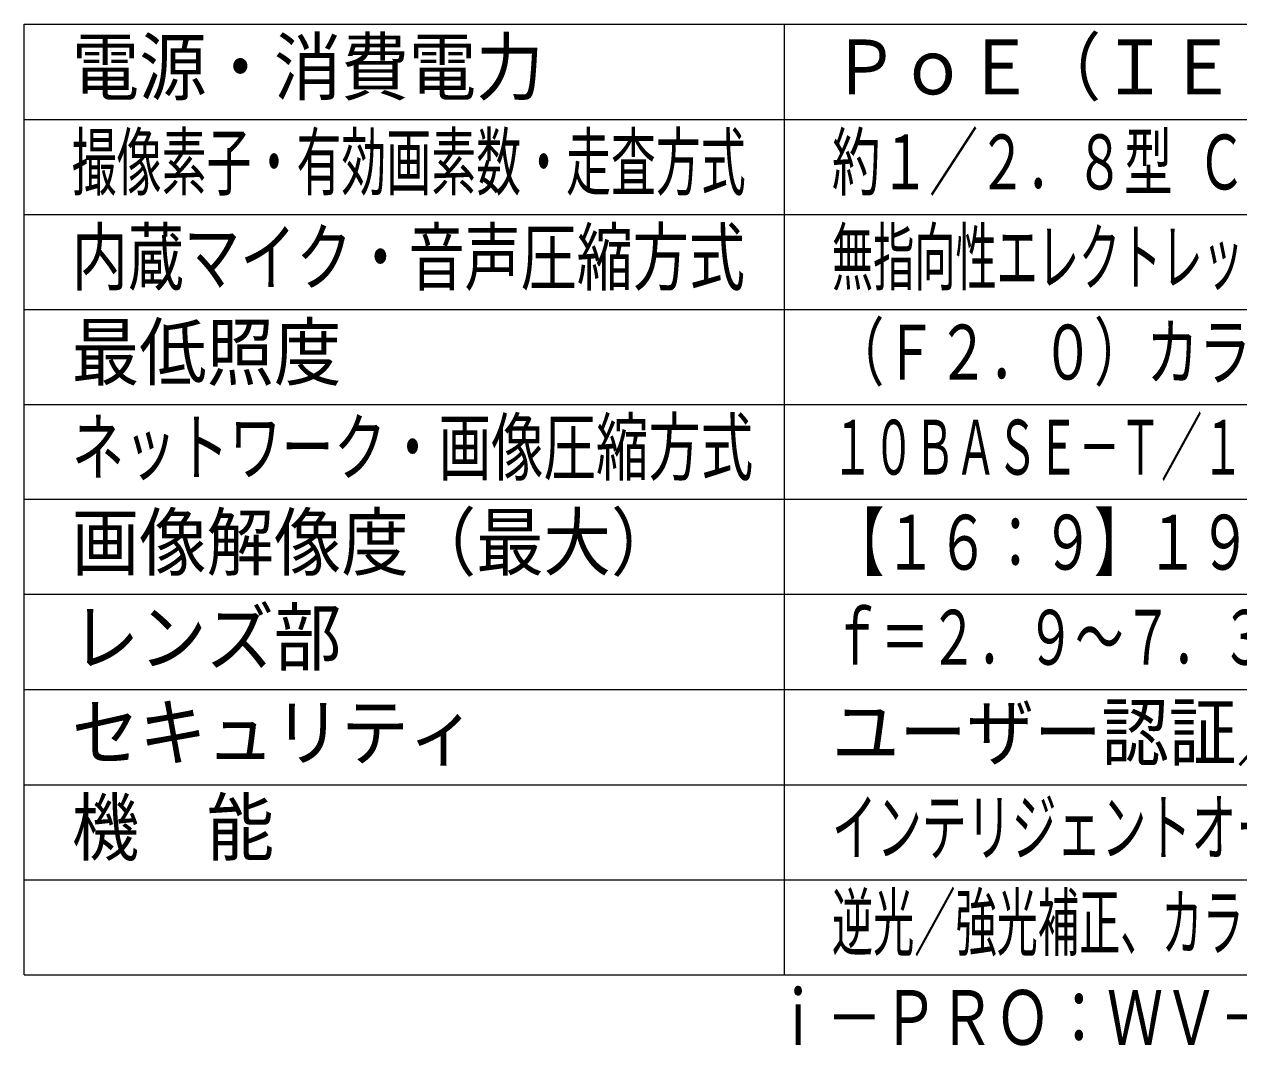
# Model space of a CAD drawing. Units: millimetres on the paper. Extents: x -62 to 65, y -59 to 59.
# Drawn here: x -62.5 to 1.4, y -59 to -4.6 of the extents above; entities that cross this region are included whole.
import ezdxf
from ezdxf.enums import TextEntityAlignment as Align

# ---------------------------------------------------------------- set-up
doc = ezdxf.new("R2010")
doc.units = ezdxf.units.MM
doc.layers.add('0-0_MOJI1', color=7, linetype='Continuous')
doc.layers.add('0-1_相当品', color=4, linetype='Continuous')
doc.layers.add('0-5_WAKU', color=4, linetype='Continuous', lineweight=9)
doc.styles.add('ＭＳ ゴシック', font='')
doc.styles.get('ＭＳ ゴシック').set_extended_font_data('MS Gothic')

msp = doc.modelspace()

# ---------------------------------------------------------------- linework, layer by layer
at = {"layer": '0-5_WAKU', "color": 3}
for p, q in [((-62.491, -54.595), (-62.491, -4.595)), ((-62.491, -4.595), (62.509, -4.595)), ((-22.491, -54.595), (-22.491, -4.595)), ((-62.491, -54.595), (62.509, -54.595))]:
    msp.add_line(p, q, dxfattribs=at)
at = {"layer": '0-5_WAKU'}
for p, q in [((-62.491, -9.595), (62.509, -9.595)), ((-62.491, -14.595), (62.509, -14.595)), ((-62.491, -19.595), (62.509, -19.595)), ((-62.491, -24.595), (62.509, -24.595)), ((62.509, -29.595), (-62.491, -29.595)), ((62.509, -34.595), (-62.491, -34.595)), ((-62.491, -39.595), (62.509, -39.595)), ((-62.491, -44.595), (62.509, -44.595)), ((-62.491, -49.595), (62.509, -49.595))]:
    msp.add_line(p, q, dxfattribs=at)

# ---------------------------------------------------------------- texts
at = {"layer": '0-0_MOJI1', "style": 'ＭＳ ゴシック'}
for s, height, width, p in [('電源・消費電力', 2.889, 0.9, (-59.991, -9.15)), ('ＰｏＥ（ＩＥＥＥ８０２．３ａｆ準拠）約４．３Ｗ', 2.886, 0.9, (-19.991, -9.15)), ('撮像素子・有効画素数・走査方式', 2.889, 0.6, (-59.991, -14.15)), ('約１／２．８型 ＣＭＯＳセンサー・約２１０万画素・プログレッシブ', 2.889, 0.65, (-19.991, -14.15)), ('内蔵マイク・音声圧縮方式', 2.886, 0.75, (-59.991, -19.15)), ('無指向性エレクトレットコンデンサマイク・Ｇ．７２６、Ｇ．７１１、ＡＡＣ－ＬＣ', 2.889, 0.55, (-19.991, -19.15)), ('最低照度', 2.889, 0.9, (-59.991, -24.15)), ('（Ｆ２．０）カラー：０．００６ｌｘ、白黒：０．００２５ｌｘ', 2.889, 0.7, (-19.991, -24.15)), ('ネットワーク・画像圧縮方式', 2.889, 0.7, (-59.991, -29.15)), ('１０ＢＡＳＥ－Ｔ／１００ＢＡＳＥ－ＴＸ・Ｈ．２６５、Ｈ．２６４、ＪＰＥＧ', 2.886, 0.55, (-19.991, -29.15)), ('画像解像度（最大）', 2.889, 0.9, (-59.991, -34.15)), ('【１６：９】１９２０×１０８０【４：３】１６００×１２００', 2.889, 0.7, (-19.991, -34.15)), ('レンズ部', 2.889, 0.9, (-59.991, -39.15)), ('ｆ＝２．９～７．３ｍｍ（２．５倍、電動ズーム／電動フォーカス）', 2.886, 0.65, (-19.991, -39.15)), ('セキュリティ', 2.889, 0.9, (-59.991, -44.15)), ('ユーザー認証／ホスト認証／ＨＴＴＰＳ', 2.889, 0.9, (-19.991, -44.15)), ('機\u3000能', 2.889, 0.9, (-59.991, -49.15)), ('インテリジェントオート、スーパーダイナミック、スマートコーディング、', 2.889, 0.6, (-19.991, -49.15)), ('逆光／強光補正、カラー／白黒切換、動作検知、妨害検知、ＭｉｃｒｏＳＤスロット', 2.889, 0.55, (-19.991, -54.15))]:
    msp.add_text(s, height=height, dxfattribs=dict(at, width=width)).set_placement(p, align=Align.BOTTOM_LEFT)
at = {"layer": '0-1_相当品', "style": 'ＭＳ ゴシック', "width": 0.75}
msp.add_text('ｉ－ＰＲＯ：ＷＶ－Ｕ１１３００－Ｖ２＋ＷＶ－ＱＬＲ１００－Ｗ', height=2.889, dxfattribs=at).set_placement((-23.251, -59.15), align=Align.BOTTOM_LEFT)

doc.saveas('drawing.dxf')
